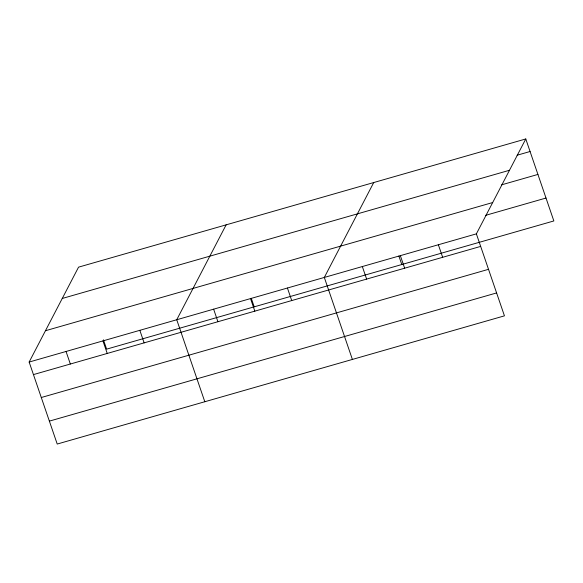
<?xml version="1.0" encoding="UTF-8"?>
<svg xmlns="http://www.w3.org/2000/svg" width="583" height="583" viewBox="0 0 583 583"><rect width="100%" height="100%" fill="white"/><g stroke="black" fill="none" stroke-linecap="round" stroke-linejoin="round"><path stroke-width="0.87" d="M525.779 138.958L476.377 233.856L504.448 315.848L57.221 444.042L29.15 362.05L78.552 267.152L525.779 138.958L553.85 220.95L106.623 349.144L103.424 339.809M226.138 224.849L176.736 319.746L204.808 401.738M373.718 182.545L324.316 277.442L352.394 359.434M517.114 155.224L530.071 151.507M62.25 298.467L509.476 170.272M501.635 184.826L537.92 174.426M45.452 330.736L492.679 202.541M485.53 215.367L546.001 198.038M29.15 362.05L476.377 233.856M33.442 374.599L480.669 246.405M41.291 397.511L488.518 269.317M49.373 421.123L496.599 292.928M438.365 244.751L442.657 257.3M400.346 255.645L404.646 268.195M398.889 256.046L401.796 264.536M362.334 266.548L366.627 279.089M287.426 288.017L291.719 300.566M251.302 298.35L254.21 306.84M250.53 298.591L254.822 311.14M213.633 309.172L217.925 321.714M139.84 330.321L144.132 342.87M102.943 340.895L107.236 353.444M66.047 351.476L70.339 364.018"/></g></svg>
